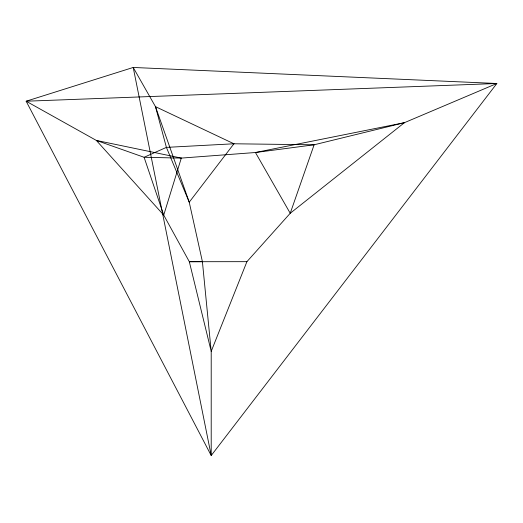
<?xml version="1.0" encoding="UTF-8"?>
<svg xmlns="http://www.w3.org/2000/svg" width="523" height="523" viewBox="0 0 523 523"><rect width="100%" height="100%" fill="white"/><g stroke="black" fill="none" stroke-linecap="round" stroke-linejoin="round"><path stroke-width="0.78" d="M246.915 261.67L211.207 351.378L211.207 455.54L496.85 83.497L133.208 67.46L26.15 101.214L211.207 455.54L133.208 67.46L155.475 106.646L189.234 202.185L202.408 261.677L211.207 351.378L189.326 261.716L163.725 215.103L144.093 157.286L96.324 140.419L26.15 101.214L496.85 83.497L404.416 122.683L314.127 144.793L255.446 152.513L181.304 158.096L144.093 157.286L166.399 147.381L233.925 143.779L314.127 144.793L290.226 213.273L246.915 261.67L189.326 261.716L202.408 261.677M181.304 158.096L163.725 215.103L96.324 140.419L181.304 158.096M233.925 143.779L189.234 202.185L166.399 147.381L155.475 106.646L233.925 143.779M404.416 122.683L290.226 213.273L255.446 152.513L404.416 122.683"/></g></svg>
